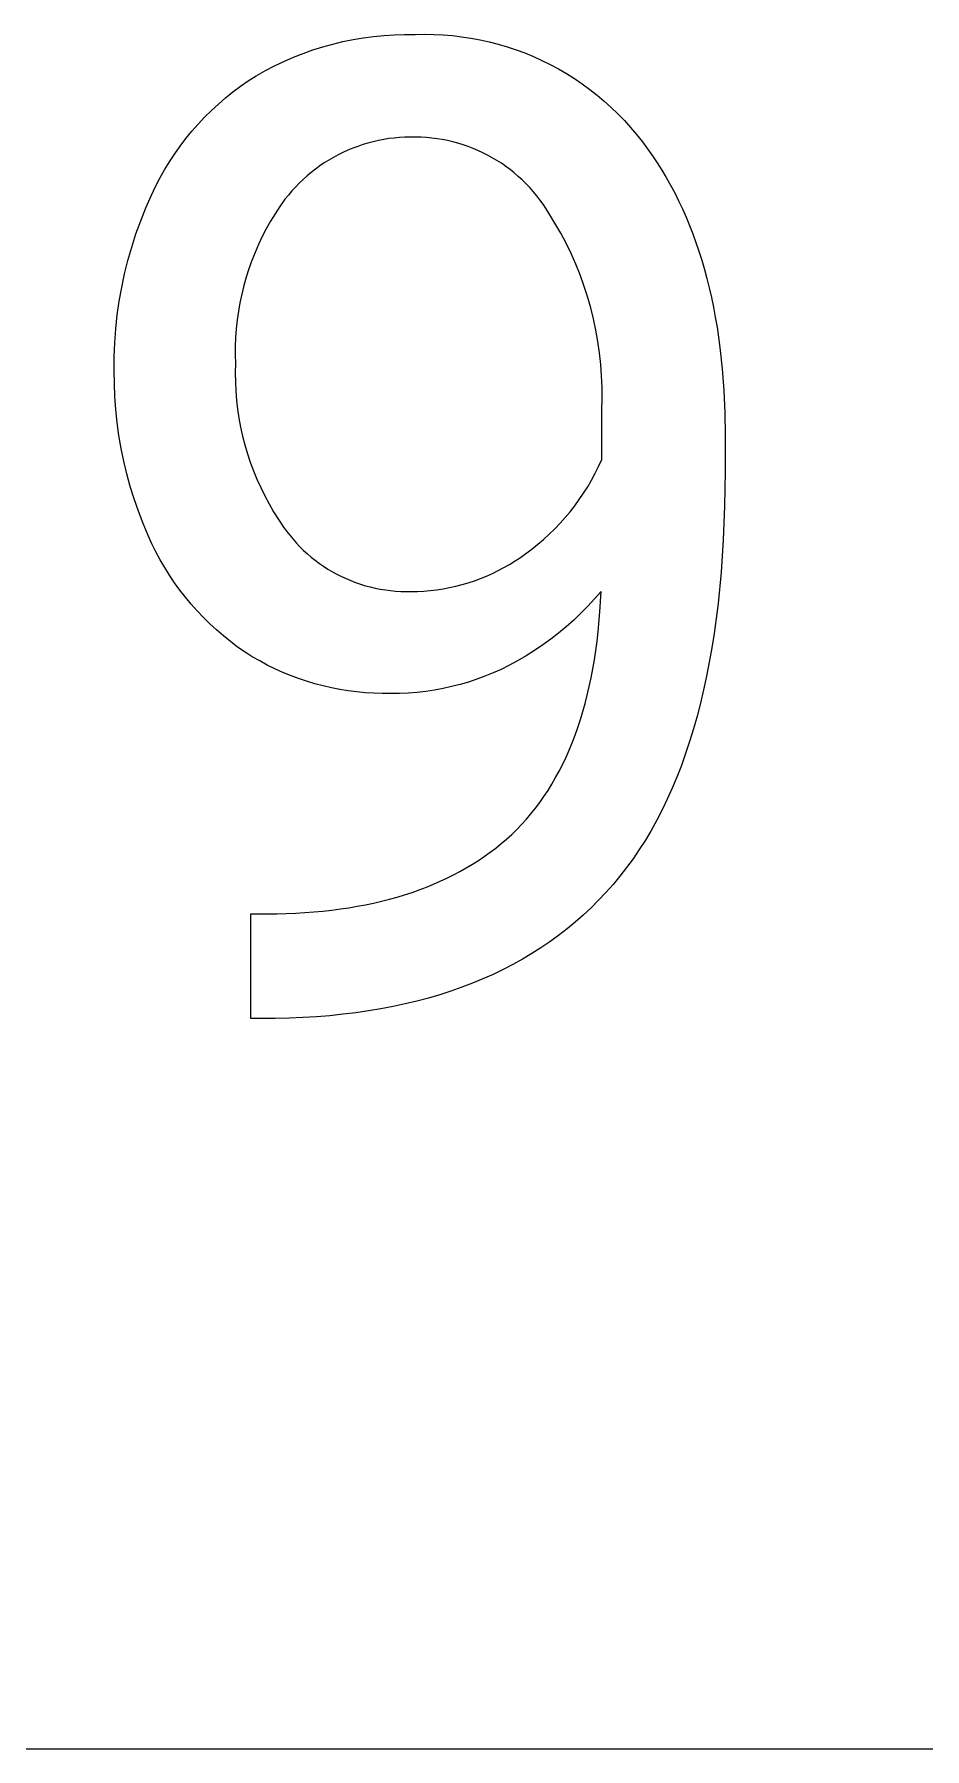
# Model space of a CAD drawing. Header units: millimetres. Extents: x 0 to 4030, y 0 to 2816.
# Drawn here: x 3394.5 to 3429.5, y 225.3 to 292.7 of the extents above; entities that cross this region are included whole.
import ezdxf

# ---------------------------------------------------------------- set-up
doc = ezdxf.new("R2010")
doc.units = ezdxf.units.MM
doc.header["$MEASUREMENT"] = 0
doc.layers.add('Domyślny', color=7, linetype='Continuous', true_color=0x000000)

msp = doc.modelspace()

# ---------------------------------------------------------------- linework, layer by layer
at = {"layer": 'Domyślny', "color": 18, "lineweight": 15, "true_color": 0x000000}
for p, q in [((3405.026, 291.994), (3405.41, 292.131)), ((3405.41, 292.131), (3405.799, 292.254)), ((3405.799, 292.254), (3406.193, 292.363)), ((3406.193, 292.363), (3406.59, 292.459)), ((3406.59, 292.459), (3406.989, 292.541)), ((3406.989, 292.541), (3407.392, 292.61)), ((3407.392, 292.61), (3407.797, 292.664)), ((3407.797, 292.664), (3408.203, 292.704)), ((3408.203, 292.704), (3408.61, 292.73)), ((3408.61, 292.73), (3409.018, 292.742)), ((3409.018, 292.742), (3409.427, 292.739)), ((3409.427, 292.739), (3409.794, 292.747)), ((3409.794, 292.747), (3410.161, 292.743)), ((3410.161, 292.743), (3410.527, 292.725)), ((3410.527, 292.725), (3410.893, 292.696)), ((3410.893, 292.696), (3411.258, 292.653)), ((3411.258, 292.653), (3411.621, 292.598)), ((3411.621, 292.598), (3411.982, 292.531)), ((3411.982, 292.531), (3412.34, 292.452)), ((3412.34, 292.452), (3412.695, 292.36)), ((3412.695, 292.36), (3413.047, 292.256)), ((3413.047, 292.256), (3413.396, 292.14)), ((3413.396, 292.14), (3413.74, 292.012)), ((3403.541, 291.316), (3403.903, 291.505)), ((3403.903, 291.505), (3404.272, 291.681)), ((3404.272, 291.681), (3404.646, 291.844)), ((3404.646, 291.844), (3405.026, 291.994)), ((3413.74, 292.012), (3414.079, 291.872)), ((3414.079, 291.872), (3414.414, 291.721)), ((3414.414, 291.721), (3414.743, 291.558)), ((3414.743, 291.558), (3415.066, 291.384)), ((3402.566, 290.701), (3402.872, 290.913)), ((3402.872, 290.913), (3403.186, 291.115)), ((3403.186, 291.115), (3403.541, 291.316)), ((3415.066, 291.384), (3415.383, 291.2)), ((3415.383, 291.2), (3415.694, 291.004)), ((3415.694, 291.004), (3415.998, 290.798)), ((3415.998, 290.798), (3416.294, 290.581)), ((3401.694, 290.001), (3401.976, 290.244)), ((3401.976, 290.244), (3402.267, 290.478)), ((3402.267, 290.478), (3402.566, 290.701)), ((3416.294, 290.581), (3416.583, 290.355)), ((3416.583, 290.355), (3416.864, 290.119)), ((3416.864, 290.119), (3417.137, 289.873)), ((3400.9, 289.213), (3401.155, 289.485)), ((3401.155, 289.485), (3401.42, 289.747)), ((3401.42, 289.747), (3401.694, 290.001)), ((3417.137, 289.873), (3417.401, 289.618)), ((3417.401, 289.618), (3417.656, 289.354)), ((3400.418, 288.644), (3400.654, 288.933)), ((3400.654, 288.933), (3400.9, 289.213)), ((3417.656, 289.354), (3417.902, 289.081)), ((3417.902, 289.081), (3418.138, 288.8)), ((3418.138, 288.8), (3418.365, 288.512)), ((3399.772, 287.731), (3399.977, 288.043)), ((3399.977, 288.043), (3400.192, 288.347)), ((3400.192, 288.347), (3400.418, 288.644)), ((3406.59, 288.096), (3406.401, 288.002)), ((3406.782, 288.183), (3406.59, 288.096)), ((3406.977, 288.264), (3406.782, 288.183)), ((3407.174, 288.338), (3406.977, 288.264)), ((3407.374, 288.406), (3407.174, 288.338)), ((3407.576, 288.467), (3407.374, 288.406)), ((3407.78, 288.52), (3407.576, 288.467)), ((3407.986, 288.567), (3407.78, 288.52)), ((3408.193, 288.607), (3407.986, 288.567)), ((3408.401, 288.641), (3408.193, 288.607)), ((3408.611, 288.666), (3408.401, 288.641)), ((3408.821, 288.685), (3408.611, 288.666)), ((3409.031, 288.697), (3408.821, 288.685)), ((3409.242, 288.702), (3409.031, 288.697)), ((3409.453, 288.7), (3409.242, 288.702)), ((3409.663, 288.695), (3409.453, 288.7)), ((3409.873, 288.683), (3409.663, 288.695)), ((3410.082, 288.664), (3409.873, 288.683)), ((3410.291, 288.637), (3410.082, 288.664)), ((3410.498, 288.604), (3410.291, 288.637)), ((3410.704, 288.564), (3410.498, 288.604)), ((3410.909, 288.516), (3410.704, 288.564)), ((3411.112, 288.462), (3410.909, 288.516)), ((3411.313, 288.4), (3411.112, 288.462)), ((3411.512, 288.332), (3411.313, 288.4)), ((3411.708, 288.257), (3411.512, 288.332)), ((3411.901, 288.175), (3411.708, 288.257)), ((3412.092, 288.087), (3411.901, 288.175)), ((3412.279, 287.992), (3412.092, 288.087)), ((3418.365, 288.512), (3418.565, 288.243)), ((3418.565, 288.243), (3418.759, 287.969)), ((3399.396, 287.087), (3399.578, 287.412)), ((3399.578, 287.412), (3399.772, 287.731)), ((3405.509, 287.441), (3405.343, 287.311)), ((3405.68, 287.565), (3405.509, 287.441)), ((3405.854, 287.684), (3405.68, 287.565)), ((3406.033, 287.796), (3405.854, 287.684)), ((3406.215, 287.902), (3406.033, 287.796)), ((3406.401, 288.002), (3406.215, 287.902)), ((3412.464, 287.891), (3412.279, 287.992)), ((3412.644, 287.783), (3412.464, 287.891)), ((3412.821, 287.67), (3412.644, 287.783)), ((3412.994, 287.55), (3412.821, 287.67)), ((3413.162, 287.425), (3412.994, 287.55)), ((3413.327, 287.294), (3413.162, 287.425)), ((3418.759, 287.969), (3418.947, 287.688)), ((3418.947, 287.688), (3419.128, 287.402)), ((3419.128, 287.402), (3419.303, 287.11)), ((3399.066, 286.418), (3399.225, 286.755)), ((3399.225, 286.755), (3399.396, 287.087)), ((3404.724, 286.738), (3404.582, 286.583)), ((3404.871, 286.889), (3404.724, 286.738)), ((3405.024, 287.035), (3404.871, 286.889)), ((3405.181, 287.176), (3405.024, 287.035)), ((3405.343, 287.311), (3405.181, 287.176)), ((3413.486, 287.157), (3413.327, 287.294)), ((3413.641, 287.015), (3413.486, 287.157)), ((3413.791, 286.868), (3413.641, 287.015)), ((3413.936, 286.716), (3413.791, 286.868)), ((3414.075, 286.559), (3413.936, 286.716)), ((3419.303, 287.11), (3419.472, 286.811)), ((3419.472, 286.811), (3419.634, 286.507)), ((3398.845, 285.918), (3399.066, 286.418)), ((3404.313, 286.257), (3404.115, 285.976)), ((3404.445, 286.422), (3404.313, 286.257)), ((3404.582, 286.583), (3404.445, 286.422)), ((3414.209, 286.397), (3414.075, 286.559)), ((3414.338, 286.231), (3414.209, 286.397)), ((3414.46, 286.06), (3414.338, 286.231)), ((3414.577, 285.885), (3414.46, 286.06)), ((3419.634, 286.507), (3419.789, 286.197)), ((3419.789, 286.197), (3419.939, 285.88)), ((3398.456, 284.895), (3398.642, 285.41)), ((3398.642, 285.41), (3398.845, 285.918)), ((3403.748, 285.393), (3403.579, 285.093)), ((3403.926, 285.688), (3403.748, 285.393)), ((3404.115, 285.976), (3403.926, 285.688)), ((3414.687, 285.707), (3414.577, 285.885)), ((3414.926, 285.321), (3414.687, 285.707)), ((3419.939, 285.88), (3420.081, 285.558)), ((3420.081, 285.558), (3420.218, 285.23)), ((3398.288, 284.375), (3398.456, 284.895)), ((3403.42, 284.788), (3403.272, 284.477)), ((3403.579, 285.093), (3403.42, 284.788)), ((3415.151, 284.928), (3414.926, 285.321)), ((3415.363, 284.527), (3415.151, 284.928)), ((3420.218, 285.23), (3420.348, 284.896)), ((3420.348, 284.896), (3420.471, 284.555)), ((3398.138, 283.849), (3398.288, 284.375)), ((3403.135, 284.161), (3403.008, 283.841)), ((3403.272, 284.477), (3403.135, 284.161)), ((3415.56, 284.119), (3415.363, 284.527)), ((3415.744, 283.704), (3415.56, 284.119)), ((3420.471, 284.555), (3420.589, 284.209)), ((3420.589, 284.209), (3420.699, 283.857)), ((3397.893, 282.783), (3398.006, 283.318)), ((3398.006, 283.318), (3398.138, 283.849)), ((3402.893, 283.517), (3402.788, 283.189)), ((3403.008, 283.841), (3402.893, 283.517)), ((3415.913, 283.284), (3415.744, 283.704)), ((3420.699, 283.857), (3420.804, 283.499)), ((3420.804, 283.499), (3420.902, 283.135)), ((3397.798, 282.244), (3397.893, 282.783)), ((3402.694, 282.858), (3402.612, 282.523)), ((3402.788, 283.189), (3402.694, 282.858)), ((3416.068, 282.857), (3415.913, 283.284)), ((3416.208, 282.426), (3416.068, 282.857)), ((3420.902, 283.135), (3420.994, 282.765)), ((3420.994, 282.765), (3421.079, 282.389)), ((3397.722, 281.703), (3397.798, 282.244)), ((3402.541, 282.186), (3402.481, 281.847)), ((3402.612, 282.523), (3402.541, 282.186)), ((3416.332, 281.99), (3416.208, 282.426)), ((3416.442, 281.551), (3416.332, 281.99)), ((3421.079, 282.389), (3421.158, 282.007)), ((3421.158, 282.007), (3421.231, 281.619)), ((3397.664, 281.159), (3397.722, 281.703)), ((3402.433, 281.506), (3402.397, 281.164)), ((3402.481, 281.847), (3402.433, 281.506)), ((3416.537, 281.107), (3416.442, 281.551)), ((3421.231, 281.619), (3421.297, 281.225)), ((3397.604, 280.067), (3397.625, 280.613)), ((3397.625, 280.613), (3397.664, 281.159)), ((3402.372, 280.821), (3402.359, 280.477)), ((3402.397, 281.164), (3402.372, 280.821)), ((3416.616, 280.661), (3416.537, 281.107)), ((3416.68, 280.212), (3416.616, 280.661)), ((3421.297, 281.225), (3421.357, 280.825)), ((3421.357, 280.825), (3421.411, 280.419)), ((3397.603, 279.52), (3397.604, 280.067)), ((3402.359, 280.477), (3402.357, 280.132)), ((3402.357, 280.132), (3402.367, 279.788)), ((3416.729, 279.761), (3416.68, 280.212)), ((3421.411, 280.419), (3421.499, 279.589)), ((3397.606, 279.006), (3397.603, 279.52)), ((3402.367, 279.788), (3402.359, 279.429)), ((3402.359, 279.429), (3402.363, 279.07)), ((3416.762, 279.309), (3416.729, 279.761)), ((3416.779, 278.856), (3416.762, 279.309)), ((3421.499, 279.589), (3421.562, 278.736)), ((3397.625, 278.493), (3397.606, 279.006)), ((3402.363, 279.07), (3402.379, 278.712)), ((3402.379, 278.712), (3402.408, 278.354)), ((3416.781, 278.403), (3416.779, 278.856)), ((3421.562, 278.736), (3421.6, 277.858)), ((3397.661, 277.98), (3397.625, 278.493)), ((3397.714, 277.469), (3397.661, 277.98)), ((3402.408, 278.354), (3402.449, 277.997)), ((3402.449, 277.997), (3402.502, 277.642)), ((3416.768, 277.95), (3416.781, 278.403)), ((3416.768, 276.017), (3416.768, 277.95)), ((3397.784, 276.96), (3397.714, 277.469)), ((3402.502, 277.642), (3402.568, 277.289)), ((3402.568, 277.289), (3402.645, 276.938)), ((3421.6, 277.858), (3421.612, 276.957)), ((3397.87, 276.453), (3397.784, 276.96)), ((3402.645, 276.938), (3402.734, 276.591)), ((3402.734, 276.591), (3402.836, 276.246)), ((3421.612, 276.957), (3421.612, 275.547)), ((3397.973, 275.95), (3397.87, 276.453)), ((3398.093, 275.45), (3397.973, 275.95)), ((3402.836, 276.246), (3402.949, 275.906)), ((3402.949, 275.906), (3403.074, 275.569)), ((3416.643, 275.743), (3416.768, 276.017)), ((3398.228, 274.954), (3398.093, 275.45)), ((3403.074, 275.569), (3403.21, 275.237)), ((3403.21, 275.237), (3403.358, 274.91)), ((3416.366, 275.208), (3416.509, 275.473)), ((3416.509, 275.473), (3416.643, 275.743)), ((3421.612, 275.547), (3421.595, 274.179)), ((3398.38, 274.463), (3398.228, 274.954)), ((3403.358, 274.91), (3403.517, 274.588)), ((3403.517, 274.588), (3403.686, 274.271)), ((3415.884, 274.444), (3416.053, 274.693)), ((3416.053, 274.693), (3416.214, 274.948)), ((3416.214, 274.948), (3416.366, 275.208)), ((3398.548, 273.978), (3398.38, 274.463)), ((3398.732, 273.498), (3398.548, 273.978)), ((3403.686, 274.271), (3403.867, 273.961)), ((3403.867, 273.961), (3404.058, 273.657)), ((3415.329, 273.731), (3415.522, 273.963)), ((3415.522, 273.963), (3415.707, 274.2)), ((3415.707, 274.2), (3415.884, 274.444)), ((3421.595, 274.179), (3421.544, 272.858)), ((3398.932, 273.024), (3398.732, 273.498)), ((3404.058, 273.657), (3404.26, 273.36)), ((3404.26, 273.36), (3404.377, 273.196)), ((3404.377, 273.196), (3404.501, 273.037)), ((3414.704, 273.079), (3414.919, 273.289)), ((3414.919, 273.289), (3415.128, 273.507)), ((3415.128, 273.507), (3415.329, 273.731)), ((3399.079, 272.701), (3398.932, 273.024)), ((3399.238, 272.382), (3399.079, 272.701)), ((3404.501, 273.037), (3404.629, 272.881)), ((3404.629, 272.881), (3404.763, 272.731)), ((3404.763, 272.731), (3404.902, 272.585)), ((3404.902, 272.585), (3405.046, 272.443)), ((3414.017, 272.493), (3414.252, 272.68)), ((3414.252, 272.68), (3414.481, 272.876)), ((3414.481, 272.876), (3414.704, 273.079)), ((3421.544, 272.858), (3421.458, 271.584)), ((3399.406, 272.069), (3399.238, 272.382)), ((3399.585, 271.762), (3399.406, 272.069)), ((3405.046, 272.443), (3405.195, 272.307)), ((3405.195, 272.307), (3405.348, 272.176)), ((3405.348, 272.176), (3405.506, 272.05)), ((3405.506, 272.05), (3405.667, 271.93)), ((3405.667, 271.93), (3405.833, 271.815)), ((3412.92, 271.764), (3413.14, 271.89)), ((3413.14, 271.89), (3413.357, 272.024)), ((3413.357, 272.024), (3413.568, 272.165)), ((3413.568, 272.165), (3413.775, 272.313)), ((3413.775, 272.313), (3414.017, 272.493)), ((3399.775, 271.461), (3399.585, 271.762)), ((3399.974, 271.166), (3399.775, 271.461)), ((3405.833, 271.815), (3406.003, 271.706)), ((3406.003, 271.706), (3406.176, 271.603)), ((3406.176, 271.603), (3406.353, 271.506)), ((3406.353, 271.506), (3406.532, 271.414)), ((3406.532, 271.414), (3406.715, 271.329)), ((3406.715, 271.329), (3406.901, 271.251)), ((3406.901, 271.251), (3407.089, 271.178)), ((3407.089, 271.178), (3407.28, 271.113)), ((3411.519, 271.166), (3411.76, 271.246)), ((3411.76, 271.246), (3411.999, 271.334)), ((3411.999, 271.334), (3412.234, 271.43)), ((3412.234, 271.43), (3412.467, 271.533)), ((3412.467, 271.533), (3412.695, 271.645)), ((3412.695, 271.645), (3412.92, 271.764)), ((3421.458, 271.584), (3421.338, 270.356)), ((3400.182, 270.878), (3399.974, 271.166)), ((3400.4, 270.597), (3400.182, 270.878)), ((3400.627, 270.324), (3400.4, 270.597)), ((3407.28, 271.113), (3407.473, 271.053)), ((3407.473, 271.053), (3407.667, 271.001)), ((3407.667, 271.001), (3407.863, 270.955)), ((3407.863, 270.955), (3408.061, 270.916)), ((3408.061, 270.916), (3408.26, 270.883)), ((3408.26, 270.883), (3408.46, 270.857)), ((3408.46, 270.857), (3408.661, 270.839)), ((3408.661, 270.839), (3408.862, 270.827)), ((3408.862, 270.827), (3409.064, 270.822)), ((3409.064, 270.822), (3409.265, 270.823)), ((3409.265, 270.823), (3409.52, 270.828)), ((3409.52, 270.828), (3409.774, 270.84)), ((3409.774, 270.84), (3410.027, 270.862)), ((3410.027, 270.862), (3410.279, 270.892)), ((3410.279, 270.892), (3410.531, 270.93)), ((3410.531, 270.93), (3410.781, 270.976)), ((3410.781, 270.976), (3411.029, 271.032)), ((3411.029, 271.032), (3411.275, 271.095)), ((3411.275, 271.095), (3411.519, 271.166)), ((3416.485, 270.529), (3416.221, 270.243)), ((3416.741, 270.823), (3416.485, 270.529)), ((3416.694, 270.022), (3416.741, 270.823)), ((3400.863, 270.058), (3400.627, 270.324)), ((3401.108, 269.8), (3400.863, 270.058)), ((3415.947, 269.965), (3415.664, 269.697)), ((3416.221, 270.243), (3415.947, 269.965)), ((3416.624, 269.247), (3416.694, 270.022)), ((3421.338, 270.356), (3421.183, 269.176)), ((3401.361, 269.55), (3401.108, 269.8)), ((3401.623, 269.309), (3401.361, 269.55)), ((3401.892, 269.077), (3401.623, 269.309)), ((3415.072, 269.189), (3414.764, 268.95)), ((3415.372, 269.438), (3415.072, 269.189)), ((3415.664, 269.697), (3415.372, 269.438)), ((3416.58, 268.87), (3416.624, 269.247)), ((3421.183, 269.176), (3421.093, 268.603)), ((3402.168, 268.853), (3401.892, 269.077)), ((3402.452, 268.639), (3402.168, 268.853)), ((3402.743, 268.434), (3402.452, 268.639)), ((3414.126, 268.502), (3413.796, 268.294)), ((3414.449, 268.721), (3414.126, 268.502)), ((3414.764, 268.95), (3414.449, 268.721)), ((3416.475, 268.136), (3416.531, 268.499)), ((3416.531, 268.499), (3416.58, 268.87)), ((3421.093, 268.603), (3420.995, 268.042)), ((3403.028, 268.257), (3402.743, 268.434)), ((3403.319, 268.089), (3403.028, 268.257)), ((3403.615, 267.93), (3403.319, 268.089)), ((3403.916, 267.782), (3403.615, 267.93)), ((3413.117, 267.911), (3412.808, 267.76)), ((3413.46, 268.097), (3413.117, 267.911)), ((3413.796, 268.294), (3413.46, 268.097)), ((3416.414, 267.779), (3416.475, 268.136)), ((3420.995, 268.042), (3420.887, 267.493)), ((3404.222, 267.643), (3403.916, 267.782)), ((3404.532, 267.515), (3404.222, 267.643)), ((3404.847, 267.397), (3404.532, 267.515)), ((3405.165, 267.29), (3404.847, 267.397)), ((3405.487, 267.193), (3405.165, 267.29)), ((3405.811, 267.106), (3405.487, 267.193)), ((3411.195, 267.166), (3410.862, 267.081)), ((3411.526, 267.262), (3411.195, 267.166)), ((3411.852, 267.37), (3411.526, 267.262)), ((3412.175, 267.489), (3411.852, 267.37)), ((3412.494, 267.619), (3412.175, 267.489)), ((3412.808, 267.76), (3412.494, 267.619)), ((3416.274, 267.086), (3416.347, 267.429)), ((3416.347, 267.429), (3416.414, 267.779)), ((3420.887, 267.493), (3420.771, 266.956)), ((3406.138, 267.031), (3405.811, 267.106)), ((3406.468, 266.966), (3406.138, 267.031)), ((3406.799, 266.913), (3406.468, 266.966)), ((3407.133, 266.87), (3406.799, 266.913)), ((3407.467, 266.839), (3407.133, 266.87)), ((3407.802, 266.818), (3407.467, 266.839)), ((3408.138, 266.809), (3407.802, 266.818)), ((3408.474, 266.811), (3408.138, 266.809)), ((3408.818, 266.814), (3408.474, 266.811)), ((3409.162, 266.829), (3408.818, 266.814)), ((3409.505, 266.856), (3409.162, 266.829)), ((3409.847, 266.895), (3409.505, 266.856)), ((3410.187, 266.945), (3409.847, 266.895)), ((3410.526, 267.007), (3410.187, 266.945)), ((3410.862, 267.081), (3410.526, 267.007)), ((3416.112, 266.42), (3416.196, 266.749)), ((3416.196, 266.749), (3416.274, 267.086)), ((3420.771, 266.956), (3420.647, 266.43)), ((3415.825, 265.472), (3415.926, 265.781)), ((3415.926, 265.781), (3416.022, 266.097)), ((3416.022, 266.097), (3416.112, 266.42)), ((3420.514, 265.916), (3420.372, 265.414)), ((3420.647, 266.43), (3420.514, 265.916)), ((3415.604, 264.875), (3415.717, 265.17)), ((3415.717, 265.17), (3415.825, 265.472)), ((3420.372, 265.414), (3420.221, 264.924)), ((3415.361, 264.304), (3415.486, 264.586)), ((3415.486, 264.586), (3415.604, 264.875)), ((3420.062, 264.445), (3419.895, 263.979)), ((3420.221, 264.924), (3420.062, 264.445)), ((3414.954, 263.5), (3415.095, 263.761)), ((3415.095, 263.761), (3415.231, 264.029)), ((3415.231, 264.029), (3415.361, 264.304)), ((3419.895, 263.979), (3419.719, 263.523)), ((3414.653, 262.999), (3414.806, 263.246)), ((3414.806, 263.246), (3414.954, 263.5)), ((3419.534, 263.08), (3419.34, 262.649)), ((3419.719, 263.523), (3419.534, 263.08)), ((3414.16, 262.298), (3414.33, 262.525)), ((3414.33, 262.525), (3414.495, 262.758)), ((3414.495, 262.758), (3414.653, 262.999)), ((3419.34, 262.649), (3419.138, 262.229)), ((3413.616, 261.659), (3413.803, 261.865)), ((3413.803, 261.865), (3413.984, 262.078)), ((3413.984, 262.078), (3414.16, 262.298)), ((3418.927, 261.821), (3418.708, 261.425)), ((3419.138, 262.229), (3418.927, 261.821)), ((3412.811, 260.904), (3413.021, 261.083)), ((3413.021, 261.083), (3413.225, 261.268)), ((3413.225, 261.268), (3413.423, 261.46)), ((3413.423, 261.46), (3413.616, 261.659)), ((3418.708, 261.425), (3418.48, 261.04)), ((3411.919, 260.244), (3412.15, 260.4)), ((3412.15, 260.4), (3412.376, 260.563)), ((3412.376, 260.563), (3412.596, 260.731)), ((3412.596, 260.731), (3412.811, 260.904)), ((3418.243, 260.668), (3417.998, 260.307)), ((3418.48, 261.04), (3418.243, 260.668)), ((3410.94, 259.673), (3411.193, 259.807)), ((3411.193, 259.807), (3411.44, 259.947)), ((3411.44, 259.947), (3411.682, 260.093)), ((3411.682, 260.093), (3411.919, 260.244)), ((3417.744, 259.958), (3417.482, 259.621)), ((3417.998, 260.307), (3417.744, 259.958)), ((3409.307, 258.985), (3409.593, 259.085)), ((3409.593, 259.085), (3409.873, 259.192)), ((3409.873, 259.192), (3410.148, 259.303)), ((3410.148, 259.303), (3410.417, 259.421)), ((3410.417, 259.421), (3410.681, 259.544)), ((3410.681, 259.544), (3410.94, 259.673)), ((3417.21, 259.295), (3416.931, 258.979)), ((3417.482, 259.621), (3417.21, 259.295)), ((3406.49, 258.332), (3406.825, 258.382)), ((3406.825, 258.382), (3407.154, 258.438)), ((3407.154, 258.438), (3407.478, 258.499)), ((3407.478, 258.499), (3407.797, 258.566)), ((3407.797, 258.566), (3408.11, 258.638)), ((3408.11, 258.638), (3408.418, 258.717)), ((3408.418, 258.717), (3408.72, 258.8)), ((3408.72, 258.8), (3409.016, 258.89)), ((3409.016, 258.89), (3409.307, 258.985)), ((3416.345, 258.376), (3416.038, 258.09)), ((3416.642, 258.673), (3416.345, 258.376)), ((3416.931, 258.979), (3416.642, 258.673)), ((3402.971, 254.021), (3402.971, 258.141)), ((3402.971, 258.141), (3403.991, 258.141)), ((3403.991, 258.141), (3404.733, 258.167)), ((3404.733, 258.167), (3405.452, 258.216)), ((3405.452, 258.216), (3405.803, 258.249)), ((3405.803, 258.249), (3406.149, 258.288)), ((3406.149, 258.288), (3406.49, 258.332)), ((3415.724, 257.813), (3415.4, 257.546)), ((3416.038, 258.09), (3415.724, 257.813)), ((3414.727, 257.04), (3414.377, 256.802)), ((3415.068, 257.288), (3414.727, 257.04)), ((3415.4, 257.546), (3415.068, 257.288)), ((3413.651, 256.356), (3413.276, 256.147)), ((3414.019, 256.574), (3413.651, 256.356)), ((3414.377, 256.802), (3414.019, 256.574)), ((3412.497, 255.759), (3412.095, 255.579)), ((3412.891, 255.948), (3412.497, 255.759)), ((3413.276, 256.147), (3412.891, 255.948)), ((3410.837, 255.1), (3410.4, 254.959)), ((3411.265, 255.25), (3410.837, 255.1)), ((3411.685, 255.41), (3411.265, 255.25)), ((3412.095, 255.579), (3411.685, 255.41)), ((3407.594, 254.321), (3407.096, 254.249)), ((3408.084, 254.403), (3407.594, 254.321)), ((3408.564, 254.495), (3408.084, 254.403)), ((3409.036, 254.596), (3408.564, 254.495)), ((3409.499, 254.708), (3409.036, 254.596)), ((3409.954, 254.829), (3409.499, 254.708)), ((3410.4, 254.959), (3409.954, 254.829)), ((3403.924, 254.021), (3402.971, 254.021)), ((3404.475, 254.034), (3403.924, 254.021)), ((3405.016, 254.058), (3404.475, 254.034)), ((3405.549, 254.091), (3405.016, 254.058)), ((3406.074, 254.134), (3405.549, 254.091)), ((3406.589, 254.187), (3406.074, 254.134)), ((3407.096, 254.249), (3406.589, 254.187)), ((2507.177, 225.293), (4030.225, 225.293))]:
    msp.add_line(p, q, dxfattribs=at)

doc.saveas('drawing.dxf')
